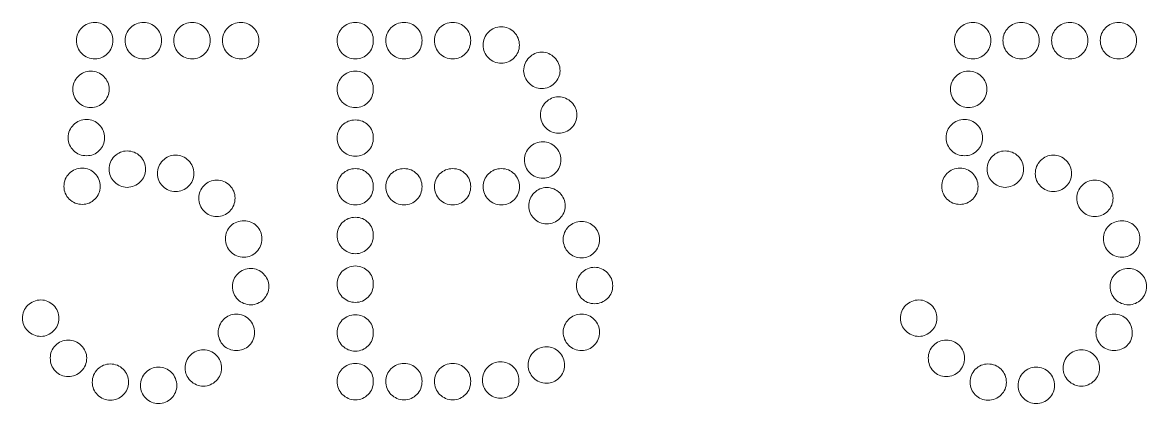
# Model space of a CAD drawing. Header units: inches. Extents: x 45 to 1248, y 45 to 200.
# Drawn here: x 812.1 to 960.3, y 148.5 to 198.8 of the extents above; entities that cross this region are included whole.
import ezdxf

# ---------------------------------------------------------------- set-up
doc = ezdxf.new("R2010")
doc.units = ezdxf.units.IN
doc.header["$MEASUREMENT"] = 0
doc.layers.add('Calque 1', color=7, linetype='Continuous')

msp = doc.modelspace()

# ---------------------------------------------------------------- linework, layer by layer
at = {"layer": 'Calque 1', "lineweight": 0}
for points in [[(819.89, 198.05), (820.35, 198.51), (820.95, 198.75), (821.62, 198.75), (822.25, 198.75), (822.82, 198.51), (823.28, 198.05), (823.74, 197.59), (823.98, 197.03), (823.98, 196.39), (823.98, 195.72), (823.74, 195.12), (823.28, 194.66), (822.82, 194.2), (822.25, 193.96), (821.62, 193.96), (820.95, 193.96), (820.35, 194.2), (819.89, 194.66), (819.43, 195.12), (819.19, 195.72), (819.19, 196.39), (819.19, 197.03), (819.43, 197.59), (819.89, 198.05)], [(826.31, 198.05), (826.77, 198.51), (827.37, 198.75), (828.04, 198.75), (828.67, 198.75), (829.24, 198.51), (829.7, 198.05), (830.16, 197.59), (830.4, 197.03), (830.4, 196.39), (830.4, 195.72), (830.16, 195.12), (829.7, 194.66), (829.24, 194.2), (828.67, 193.96), (828.04, 193.96), (827.37, 193.96), (826.77, 194.2), (826.31, 194.66), (825.85, 195.12), (825.61, 195.72), (825.61, 196.39), (825.61, 197.03), (825.85, 197.59), (826.31, 198.05)], [(832.73, 198.05), (833.19, 198.51), (833.79, 198.75), (834.46, 198.75), (835.1, 198.75), (835.66, 198.51), (836.12, 198.05), (836.58, 197.59), (836.82, 197.03), (836.82, 196.39), (836.82, 195.72), (836.58, 195.12), (836.12, 194.66), (835.66, 194.2), (835.1, 193.96), (834.46, 193.96), (833.79, 193.96), (833.19, 194.2), (832.73, 194.66), (832.27, 195.12), (832.03, 195.72), (832.03, 196.39), (832.03, 197.03), (832.27, 197.59), (832.73, 198.05)], [(839.15, 198.05), (839.61, 198.51), (840.21, 198.75), (840.88, 198.75), (841.52, 198.75), (842.08, 198.51), (842.54, 198.05), (843, 197.59), (843.24, 197.03), (843.24, 196.39), (843.24, 195.72), (843, 195.12), (842.54, 194.66), (842.08, 194.2), (841.52, 193.96), (840.88, 193.96), (840.21, 193.96), (839.61, 194.2), (839.15, 194.66), (838.69, 195.12), (838.45, 195.72), (838.45, 196.39), (838.45, 197.03), (838.69, 197.59), (839.15, 198.05)], [(857.67, 194.66), (857.21, 194.2), (856.65, 193.96), (855.98, 193.96), (855.31, 193.96), (854.71, 194.2), (854.25, 194.66), (853.79, 195.12), (853.55, 195.72), (853.55, 196.39), (853.55, 197.03), (853.79, 197.59), (854.25, 198.05), (854.71, 198.51), (855.31, 198.75), (855.98, 198.75), (856.65, 198.75), (857.21, 198.51), (857.67, 198.05), (858.13, 197.59), (858.34, 197.03), (858.34, 196.39), (858.34, 195.72), (858.13, 195.12), (857.67, 194.66)], [(864.09, 194.66), (863.64, 194.2), (863.07, 193.96), (862.4, 193.96), (861.73, 193.96), (861.13, 194.2), (860.67, 194.66), (860.21, 195.12), (859.97, 195.72), (859.97, 196.39), (859.97, 197.03), (860.21, 197.59), (860.67, 198.05), (861.13, 198.51), (861.73, 198.75), (862.4, 198.75), (863.07, 198.75), (863.64, 198.51), (864.09, 198.05), (864.55, 197.59), (864.76, 197.03), (864.76, 196.39), (864.76, 195.72), (864.55, 195.12), (864.09, 194.66)], [(870.51, 194.66), (870.06, 194.2), (869.49, 193.96), (868.82, 193.96), (868.15, 193.96), (867.55, 194.2), (867.09, 194.66), (866.63, 195.12), (866.39, 195.72), (866.39, 196.39), (866.39, 197.03), (866.63, 197.59), (867.09, 198.05), (867.55, 198.51), (868.15, 198.75), (868.82, 198.75), (869.49, 198.75), (870.06, 198.51), (870.51, 198.05), (870.97, 197.59), (871.18, 197.03), (871.18, 196.39), (871.18, 195.72), (870.97, 195.12), (870.51, 194.66)], [(935.71, 198.05), (936.17, 198.51), (936.77, 198.75), (937.44, 198.75), (938.07, 198.75), (938.64, 198.51), (939.09, 198.05), (939.55, 197.59), (939.8, 197.03), (939.8, 196.39), (939.8, 195.72), (939.55, 195.12), (939.09, 194.66), (938.64, 194.2), (938.07, 193.96), (937.44, 193.96), (936.77, 193.96), (936.17, 194.2), (935.71, 194.66), (935.25, 195.12), (935, 195.72), (935, 196.39), (934.97, 197.03), (935.21, 197.59), (935.71, 198.05)], [(942.09, 198.05), (942.55, 198.51), (943.15, 198.75), (943.82, 198.75), (944.46, 198.75), (945.02, 198.51), (945.48, 198.05), (945.94, 197.59), (946.19, 197.03), (946.19, 196.39), (946.19, 195.72), (945.94, 195.12), (945.48, 194.66), (945.02, 194.2), (944.46, 193.96), (943.82, 193.96), (943.15, 193.96), (942.55, 194.2), (942.09, 194.66), (941.63, 195.12), (941.39, 195.72), (941.39, 196.39), (941.39, 197.03), (941.63, 197.59), (942.09, 198.05)], [(948.51, 198.05), (948.97, 198.51), (949.57, 198.75), (950.24, 198.75), (950.88, 198.75), (951.44, 198.51), (951.9, 198.05), (952.36, 197.59), (952.61, 197.03), (952.61, 196.39), (952.61, 195.72), (952.36, 195.12), (951.9, 194.66), (951.44, 194.2), (950.88, 193.96), (950.24, 193.96), (949.57, 193.96), (948.97, 194.2), (948.51, 194.66), (948.05, 195.12), (947.81, 195.72), (947.81, 196.39), (947.81, 197.03), (948.05, 197.59), (948.51, 198.05)], [(954.93, 198.05), (955.39, 198.51), (955.99, 198.75), (956.66, 198.75), (957.3, 198.75), (957.86, 198.51), (958.32, 198.05), (958.78, 197.59), (959.03, 197.03), (959.03, 196.39), (959.03, 195.72), (958.78, 195.12), (958.32, 194.66), (957.86, 194.2), (957.3, 193.96), (956.66, 193.96), (955.99, 193.96), (955.39, 194.2), (954.93, 194.66), (954.48, 195.12), (954.23, 195.72), (954.23, 196.39), (954.23, 197.03), (954.48, 197.59), (954.93, 198.05)], [(876.9, 194.1), (876.44, 193.64), (875.88, 193.39), (875.24, 193.39), (874.57, 193.39), (873.97, 193.64), (873.51, 194.1), (873.05, 194.56), (872.81, 195.12), (872.81, 195.76), (872.81, 196.43), (873.05, 197.03), (873.51, 197.48), (873.97, 197.94), (874.57, 198.19), (875.24, 198.19), (875.88, 198.19), (876.44, 197.94), (876.9, 197.48), (877.36, 197.03), (877.61, 196.43), (877.61, 195.76), (877.61, 195.12), (877.36, 194.56), (876.9, 194.1)], [(878.88, 194.13), (879.33, 194.59), (879.9, 194.84), (880.53, 194.84), (881.2, 194.84), (881.8, 194.59), (882.26, 194.13), (882.72, 193.67), (882.97, 193.08), (882.97, 192.4), (882.97, 191.77), (882.72, 191.21), (882.26, 190.75), (881.8, 190.29), (881.2, 190.04), (880.53, 190.04), (879.9, 190.04), (879.33, 190.29), (878.88, 190.75), (878.42, 191.21), (878.17, 191.77), (878.17, 192.4), (878.17, 193.11), (878.42, 193.67), (878.88, 194.13)], [(819.4, 191.63), (819.86, 192.09), (820.42, 192.33), (821.05, 192.33), (821.73, 192.33), (822.32, 192.09), (822.78, 191.63), (823.24, 191.17), (823.49, 190.61), (823.49, 189.97), (823.49, 189.3), (823.24, 188.7), (822.78, 188.24), (822.32, 187.78), (821.73, 187.54), (821.05, 187.54), (820.42, 187.54), (819.86, 187.78), (819.4, 188.24), (818.94, 188.7), (818.69, 189.3), (818.69, 189.97), (818.69, 190.61), (818.9, 191.17), (819.4, 191.63)], [(857.67, 188.24), (857.21, 187.78), (856.65, 187.54), (855.98, 187.54), (855.31, 187.54), (854.71, 187.78), (854.25, 188.24), (853.79, 188.7), (853.55, 189.3), (853.55, 189.97), (853.55, 190.61), (853.79, 191.17), (854.25, 191.63), (854.71, 192.09), (855.31, 192.33), (855.98, 192.33), (856.65, 192.33), (857.21, 192.09), (857.67, 191.63), (858.13, 191.17), (858.34, 190.61), (858.34, 189.97), (858.34, 189.3), (858.13, 188.7), (857.67, 188.24)], [(935.18, 191.63), (935.64, 192.09), (936.2, 192.33), (936.84, 192.33), (937.51, 192.33), (938.11, 192.09), (938.57, 191.63), (939.02, 191.17), (939.27, 190.61), (939.27, 189.97), (939.27, 189.3), (939.02, 188.7), (938.57, 188.24), (938.11, 187.78), (937.51, 187.54), (936.84, 187.54), (936.2, 187.54), (935.64, 187.78), (935.18, 188.24), (934.72, 188.7), (934.47, 189.3), (934.47, 189.97), (934.47, 190.61), (934.72, 191.17), (935.18, 191.63)], [(885.19, 186.58), (885.19, 185.91), (884.94, 185.31), (884.48, 184.86), (884.03, 184.4), (883.43, 184.15), (882.76, 184.15), (882.12, 184.15), (881.56, 184.4), (881.1, 184.86), (880.64, 185.31), (880.39, 185.91), (880.39, 186.58), (880.39, 187.22), (880.64, 187.78), (881.1, 188.24), (881.56, 188.7), (882.12, 188.95), (882.76, 188.95), (883.43, 188.95), (884.03, 188.7), (884.48, 188.24), (884.94, 187.78), (885.19, 187.22), (885.19, 186.58)], [(818.8, 185.28), (819.26, 185.74), (819.86, 185.98), (820.53, 185.98), (821.16, 185.98), (821.73, 185.74), (822.18, 185.28), (822.64, 184.82), (822.89, 184.22), (822.89, 183.55), (822.89, 182.88), (822.64, 182.32), (822.18, 181.86), (821.73, 181.4), (821.16, 181.19), (820.53, 181.19), (819.86, 181.19), (819.26, 181.4), (818.8, 181.86), (818.34, 182.32), (818.09, 182.88), (818.09, 183.55), (818.09, 184.26), (818.34, 184.82), (818.8, 185.28)], [(857.67, 181.82), (857.21, 181.36), (856.65, 181.12), (855.98, 181.12), (855.31, 181.12), (854.71, 181.36), (854.25, 181.82), (853.79, 182.28), (853.55, 182.88), (853.55, 183.55), (853.55, 184.19), (853.79, 184.75), (854.25, 185.21), (854.71, 185.67), (855.31, 185.91), (855.98, 185.91), (856.65, 185.91), (857.21, 185.67), (857.67, 185.21), (858.13, 184.75), (858.34, 184.19), (858.34, 183.55), (858.34, 182.88), (858.13, 182.28), (857.67, 181.82)], [(934.61, 185.28), (935.07, 185.74), (935.67, 185.98), (936.34, 185.98), (936.98, 185.98), (937.54, 185.74), (938, 185.28), (938.46, 184.82), (938.71, 184.22), (938.71, 183.55), (938.71, 182.88), (938.46, 182.32), (938, 181.86), (937.54, 181.4), (936.98, 181.19), (936.34, 181.19), (935.67, 181.19), (935.07, 181.4), (934.61, 181.86), (934.16, 182.32), (933.91, 182.88), (933.91, 183.55), (933.91, 184.26), (934.12, 184.82), (934.61, 185.28)], [(882.37, 178.93), (881.91, 178.47), (881.34, 178.22), (880.71, 178.22), (880.04, 178.22), (879.44, 178.47), (878.98, 178.93), (878.52, 179.39), (878.28, 179.99), (878.28, 180.66), (878.28, 181.29), (878.52, 181.86), (878.98, 182.32), (879.44, 182.77), (880.04, 183.02), (880.71, 183.02), (881.34, 183.02), (881.91, 182.77), (882.37, 182.32), (882.83, 181.86), (883.07, 181.29), (883.07, 180.66), (883.07, 179.99), (882.83, 179.39), (882.37, 178.93)], [(825.85, 181.82), (826.52, 181.82), (827.12, 181.57), (827.58, 181.12), (828.04, 180.66), (828.29, 180.06), (828.29, 179.39), (828.29, 178.75), (828.04, 178.19), (827.58, 177.73), (827.12, 177.27), (826.52, 177.02), (825.85, 177.02), (825.22, 177.02), (824.65, 177.27), (824.19, 177.73), (823.74, 178.19), (823.49, 178.75), (823.49, 179.39), (823.49, 180.06), (823.74, 180.66), (824.19, 181.12), (824.69, 181.57), (825.22, 181.82), (825.85, 181.82)], [(832.24, 181.26), (832.91, 181.26), (833.51, 181.01), (833.97, 180.55), (834.43, 180.09), (834.67, 179.49), (834.67, 178.82), (834.67, 178.19), (834.43, 177.62), (833.97, 177.16), (833.51, 176.71), (832.91, 176.46), (832.24, 176.46), (831.6, 176.46), (831.04, 176.71), (830.58, 177.16), (830.12, 177.62), (829.87, 178.19), (829.87, 178.82), (829.87, 179.49), (830.12, 180.09), (830.58, 180.55), (831.04, 181.01), (831.57, 181.26), (832.24, 181.26)], [(941.67, 181.82), (942.34, 181.82), (942.94, 181.57), (943.4, 181.12), (943.86, 180.66), (944.1, 180.06), (944.1, 179.39), (944.1, 178.75), (943.86, 178.19), (943.4, 177.73), (942.94, 177.27), (942.34, 177.02), (941.67, 177.02), (941.03, 177.02), (940.47, 177.27), (940.01, 177.73), (939.55, 178.19), (939.31, 178.75), (939.31, 179.39), (939.31, 180.06), (939.55, 180.66), (940.01, 181.12), (940.47, 181.57), (941.03, 181.82), (941.67, 181.82)], [(948.02, 181.26), (948.69, 181.26), (949.29, 181.01), (949.75, 180.55), (950.21, 180.09), (950.45, 179.49), (950.45, 178.82), (950.45, 178.19), (950.21, 177.62), (949.75, 177.16), (949.29, 176.71), (948.69, 176.46), (948.02, 176.46), (947.38, 176.46), (946.82, 176.71), (946.36, 177.16), (945.9, 177.62), (945.66, 178.19), (945.66, 178.82), (945.66, 179.49), (945.9, 180.09), (946.36, 180.55), (946.82, 181.01), (947.38, 181.26), (948.02, 181.26)], [(818.23, 178.86), (818.69, 179.32), (819.29, 179.56), (819.96, 179.56), (820.6, 179.56), (821.16, 179.32), (821.62, 178.86), (822.08, 178.4), (822.32, 177.8), (822.32, 177.13), (822.32, 176.49), (822.08, 175.93), (821.62, 175.47), (821.16, 175.01), (820.6, 174.77), (819.96, 174.77), (819.29, 174.77), (818.69, 175.01), (818.23, 175.47), (817.77, 175.93), (817.53, 176.49), (817.53, 177.13), (817.53, 177.84), (817.77, 178.4), (818.23, 178.86)], [(857.67, 175.4), (857.21, 174.94), (856.65, 174.7), (855.98, 174.7), (855.31, 174.7), (854.71, 174.94), (854.25, 175.4), (853.79, 175.86), (853.55, 176.46), (853.55, 177.13), (853.55, 177.76), (853.79, 178.33), (854.25, 178.79), (854.71, 179.25), (855.31, 179.49), (855.98, 179.49), (856.65, 179.49), (857.21, 179.25), (857.67, 178.79), (858.13, 178.33), (858.34, 177.76), (858.34, 177.13), (858.34, 176.46), (858.13, 175.86), (857.67, 175.4)], [(864.09, 175.4), (863.64, 174.94), (863.07, 174.7), (862.4, 174.7), (861.73, 174.7), (861.13, 174.94), (860.67, 175.4), (860.21, 175.86), (859.97, 176.46), (859.97, 177.13), (859.97, 177.76), (860.21, 178.33), (860.67, 178.79), (861.13, 179.25), (861.73, 179.49), (862.4, 179.49), (863.07, 179.49), (863.64, 179.25), (864.09, 178.79), (864.55, 178.33), (864.76, 177.76), (864.76, 177.13), (864.76, 176.46), (864.55, 175.86), (864.09, 175.4)], [(870.51, 175.4), (870.06, 174.94), (869.49, 174.7), (868.82, 174.7), (868.15, 174.7), (867.55, 174.94), (867.09, 175.4), (866.63, 175.86), (866.39, 176.46), (866.39, 177.13), (866.39, 177.76), (866.63, 178.33), (867.09, 178.79), (867.55, 179.25), (868.15, 179.49), (868.82, 179.49), (869.49, 179.49), (870.06, 179.25), (870.51, 178.79), (870.97, 178.33), (871.18, 177.76), (871.18, 177.13), (871.18, 176.46), (870.97, 175.86), (870.51, 175.4)], [(876.94, 175.4), (876.48, 174.94), (875.91, 174.7), (875.24, 174.7), (874.57, 174.7), (873.97, 174.94), (873.51, 175.4), (873.05, 175.86), (872.81, 176.46), (872.81, 177.13), (872.81, 177.76), (873.05, 178.33), (873.51, 178.79), (873.97, 179.25), (874.57, 179.49), (875.24, 179.49), (875.91, 179.49), (876.48, 179.25), (876.94, 178.79), (877.39, 178.33), (877.61, 177.76), (877.61, 177.13), (877.61, 176.46), (877.39, 175.86), (876.94, 175.4)], [(934.01, 178.86), (934.47, 179.32), (935.07, 179.56), (935.74, 179.56), (936.38, 179.56), (936.94, 179.32), (937.4, 178.86), (937.86, 178.4), (938.11, 177.8), (938.11, 177.13), (938.11, 176.49), (937.86, 175.93), (937.4, 175.47), (936.94, 175.01), (936.38, 174.77), (935.74, 174.77), (935.07, 174.77), (934.47, 175.01), (934.01, 175.47), (933.56, 175.93), (933.31, 176.49), (933.31, 177.13), (933.31, 177.84), (933.56, 178.4), (934.01, 178.86)], [(839.4, 177.27), (839.86, 176.81), (840.1, 176.25), (840.1, 175.61), (840.1, 174.94), (839.86, 174.34), (839.4, 173.88), (838.94, 173.43), (838.34, 173.18), (837.67, 173.18), (837.04, 173.18), (836.47, 173.43), (836.01, 173.88), (835.55, 174.34), (835.31, 174.94), (835.31, 175.61), (835.31, 176.25), (835.55, 176.81), (836.01, 177.27), (836.47, 177.73), (837.04, 177.98), (837.67, 177.98), (838.38, 177.98), (838.94, 177.73), (839.4, 177.27)], [(955.22, 177.27), (955.67, 176.81), (955.92, 176.25), (955.92, 175.61), (955.92, 174.94), (955.67, 174.34), (955.22, 173.88), (954.76, 173.43), (954.16, 173.18), (953.49, 173.18), (952.85, 173.18), (952.29, 173.43), (951.83, 173.88), (951.37, 174.34), (951.12, 174.94), (951.12, 175.61), (951.12, 176.25), (951.37, 176.81), (951.83, 177.27), (952.29, 177.73), (952.85, 177.98), (953.49, 177.98), (954.16, 177.98), (954.72, 177.73), (955.22, 177.27)], [(883.64, 174.55), (883.64, 173.92), (883.39, 173.35), (882.93, 172.9), (882.47, 172.44), (881.87, 172.19), (881.2, 172.19), (880.57, 172.19), (880, 172.44), (879.55, 172.9), (879.09, 173.35), (878.84, 173.92), (878.84, 174.55), (878.84, 175.22), (879.09, 175.82), (879.55, 176.28), (880, 176.74), (880.57, 176.99), (881.2, 176.99), (881.87, 176.99), (882.47, 176.74), (882.93, 176.28), (883.39, 175.82), (883.64, 175.26), (883.64, 174.55)], [(842.93, 168.52), (842.47, 168.06), (841.9, 167.82), (841.27, 167.82), (840.6, 167.82), (840, 168.06), (839.54, 168.52), (839.08, 168.98), (838.84, 169.58), (838.84, 170.25), (838.84, 170.92), (839.08, 171.49), (839.54, 171.94), (840, 172.4), (840.6, 172.61), (841.27, 172.61), (841.9, 172.61), (842.47, 172.4), (842.93, 171.94), (843.39, 171.49), (843.63, 170.92), (843.63, 170.25), (843.63, 169.58), (843.42, 169.02), (842.93, 168.52)], [(857.67, 168.98), (857.21, 168.52), (856.65, 168.27), (855.98, 168.27), (855.31, 168.27), (854.71, 168.52), (854.25, 168.98), (853.79, 169.44), (853.55, 170.04), (853.55, 170.71), (853.55, 171.34), (853.79, 171.91), (854.25, 172.37), (854.71, 172.83), (855.31, 173.07), (855.98, 173.07), (856.65, 173.07), (857.21, 172.83), (857.67, 172.37), (858.13, 171.91), (858.34, 171.34), (858.34, 170.71), (858.34, 170.04), (858.13, 169.44), (857.67, 168.98)], [(887.48, 171.84), (887.94, 171.38), (888.19, 170.81), (888.19, 170.14), (888.19, 169.47), (887.94, 168.87), (887.48, 168.42), (887.02, 167.96), (886.46, 167.71), (885.82, 167.71), (885.15, 167.71), (884.55, 167.96), (884.1, 168.42), (883.64, 168.87), (883.39, 169.47), (883.39, 170.14), (883.39, 170.81), (883.64, 171.38), (884.1, 171.84), (884.55, 172.3), (885.15, 172.51), (885.82, 172.51), (886.46, 172.51), (887.02, 172.3), (887.48, 171.84)], [(958.74, 168.52), (958.29, 168.06), (957.72, 167.82), (957.09, 167.82), (956.42, 167.82), (955.82, 168.06), (955.36, 168.52), (954.9, 168.98), (954.65, 169.58), (954.65, 170.25), (954.65, 170.92), (954.9, 171.49), (955.36, 171.94), (955.82, 172.4), (956.42, 172.61), (957.09, 172.61), (957.72, 172.61), (958.29, 172.4), (958.74, 171.94), (959.2, 171.49), (959.45, 170.92), (959.45, 170.25), (959.45, 169.58), (959.2, 169.02), (958.74, 168.52)], [(844.55, 163.97), (844.55, 163.3), (844.3, 162.7), (843.84, 162.24), (843.39, 161.78), (842.82, 161.54), (842.19, 161.54), (841.52, 161.54), (840.92, 161.78), (840.46, 162.24), (840, 162.7), (839.75, 163.3), (839.75, 163.97), (839.75, 164.61), (840, 165.17), (840.46, 165.63), (840.92, 166.09), (841.52, 166.33), (842.19, 166.33), (842.82, 166.33), (843.39, 166.09), (843.84, 165.63), (844.3, 165.17), (844.55, 164.61), (844.55, 163.97)], [(857.67, 162.56), (857.21, 162.1), (856.65, 161.85), (855.98, 161.85), (855.31, 161.85), (854.71, 162.1), (854.25, 162.56), (853.79, 163.02), (853.55, 163.62), (853.55, 164.29), (853.55, 164.92), (853.79, 165.49), (854.25, 165.95), (854.71, 166.41), (855.31, 166.65), (855.98, 166.65), (856.65, 166.65), (857.21, 166.41), (857.67, 165.95), (858.13, 165.49), (858.34, 164.92), (858.34, 164.29), (858.34, 163.62), (858.13, 163.02), (857.67, 162.56)], [(889.21, 162.38), (888.75, 161.92), (888.19, 161.68), (887.55, 161.68), (886.88, 161.68), (886.28, 161.92), (885.82, 162.38), (885.37, 162.84), (885.12, 163.41), (885.12, 164.04), (885.12, 164.71), (885.37, 165.31), (885.82, 165.77), (886.28, 166.23), (886.88, 166.48), (887.55, 166.48), (888.19, 166.48), (888.75, 166.23), (889.21, 165.77), (889.67, 165.31), (889.92, 164.71), (889.92, 164.04), (889.92, 163.41), (889.71, 162.84), (889.21, 162.38)], [(960.33, 163.97), (960.33, 163.3), (960.08, 162.7), (959.63, 162.24), (959.17, 161.78), (958.6, 161.54), (957.97, 161.54), (957.3, 161.54), (956.7, 161.78), (956.24, 162.24), (955.78, 162.7), (955.53, 163.3), (955.53, 163.97), (955.53, 164.61), (955.78, 165.17), (956.24, 165.63), (956.7, 166.09), (957.3, 166.33), (957.97, 166.33), (958.6, 166.33), (959.17, 166.09), (959.63, 165.63), (960.08, 165.17), (960.33, 164.61), (960.33, 163.97)], [(812.76, 161.47), (813.22, 161.92), (813.82, 162.17), (814.49, 162.17), (815.13, 162.17), (815.69, 161.92), (816.15, 161.47), (816.61, 161.01), (816.86, 160.41), (816.86, 159.74), (816.86, 159.1), (816.61, 158.54), (816.15, 158.08), (815.69, 157.62), (815.13, 157.37), (814.49, 157.37), (813.82, 157.37), (813.22, 157.62), (812.76, 158.08), (812.31, 158.54), (812.06, 159.1), (812.06, 159.74), (812.06, 160.41), (812.31, 161.01), (812.76, 161.47)], [(928.58, 161.47), (929.04, 161.92), (929.64, 162.17), (930.31, 162.17), (930.95, 162.17), (931.51, 161.92), (931.97, 161.47), (932.43, 161.01), (932.67, 160.41), (932.67, 159.74), (932.67, 159.1), (932.43, 158.54), (931.97, 158.08), (931.51, 157.62), (930.95, 157.37), (930.31, 157.37), (929.64, 157.37), (929.04, 157.62), (928.58, 158.08), (928.12, 158.54), (927.88, 159.1), (927.88, 159.74), (927.88, 160.41), (928.09, 161.01), (928.58, 161.47)], [(841.97, 156.17), (841.52, 155.72), (840.92, 155.5), (840.25, 155.5), (839.61, 155.5), (839.05, 155.72), (838.59, 156.17), (838.13, 156.63), (837.88, 157.2), (837.88, 157.87), (837.88, 158.54), (838.13, 159.14), (838.59, 159.6), (839.05, 160.06), (839.61, 160.3), (840.25, 160.3), (840.92, 160.3), (841.52, 160.06), (841.97, 159.6), (842.43, 159.14), (842.68, 158.54), (842.68, 157.87), (842.68, 157.2), (842.43, 156.63), (841.97, 156.17)], [(857.67, 156.14), (857.21, 155.68), (856.65, 155.43), (855.98, 155.43), (855.31, 155.43), (854.71, 155.68), (854.25, 156.14), (853.79, 156.6), (853.55, 157.2), (853.55, 157.87), (853.55, 158.5), (853.79, 159.07), (854.25, 159.53), (854.71, 159.98), (855.31, 160.23), (855.98, 160.23), (856.65, 160.23), (857.21, 159.98), (857.67, 159.53), (858.13, 159.07), (858.34, 158.5), (858.34, 157.87), (858.34, 157.2), (858.13, 156.6), (857.67, 156.14)], [(887.48, 156.21), (887.02, 155.75), (886.46, 155.5), (885.82, 155.5), (885.15, 155.5), (884.55, 155.75), (884.1, 156.21), (883.64, 156.67), (883.39, 157.27), (883.39, 157.94), (883.39, 158.57), (883.64, 159.14), (884.1, 159.6), (884.55, 160.06), (885.15, 160.3), (885.82, 160.3), (886.46, 160.3), (887.02, 160.06), (887.48, 159.6), (887.94, 159.14), (888.19, 158.57), (888.19, 157.94), (888.19, 157.27), (887.94, 156.67), (887.48, 156.21)], [(957.76, 156.17), (957.3, 155.72), (956.7, 155.5), (956.03, 155.5), (955.39, 155.5), (954.83, 155.72), (954.37, 156.17), (953.91, 156.63), (953.66, 157.2), (953.66, 157.87), (953.66, 158.54), (953.91, 159.14), (954.37, 159.6), (954.83, 160.06), (955.39, 160.3), (956.03, 160.3), (956.7, 160.3), (957.3, 160.06), (957.76, 159.6), (958.21, 159.14), (958.46, 158.54), (958.46, 157.87), (958.46, 157.2), (958.25, 156.63), (957.76, 156.17)], [(819.82, 152.79), (819.36, 152.33), (818.76, 152.08), (818.09, 152.08), (817.42, 152.08), (816.86, 152.33), (816.4, 152.79), (815.94, 153.25), (815.73, 153.85), (815.73, 154.52), (815.73, 155.15), (815.94, 155.72), (816.4, 156.17), (816.86, 156.63), (817.42, 156.88), (818.09, 156.88), (818.76, 156.88), (819.36, 156.63), (819.82, 156.17), (820.28, 155.72), (820.53, 155.15), (820.53, 154.52), (820.53, 153.85), (820.31, 153.28), (819.82, 152.79)], [(879.47, 155.29), (879.93, 155.75), (880.53, 156), (881.2, 156), (881.84, 156), (882.4, 155.75), (882.86, 155.29), (883.32, 154.83), (883.57, 154.23), (883.57, 153.56), (883.57, 152.93), (883.32, 152.36), (882.86, 151.91), (882.4, 151.45), (881.84, 151.2), (881.2, 151.2), (880.53, 151.2), (879.93, 151.45), (879.47, 151.91), (879.02, 152.36), (878.77, 152.93), (878.77, 153.56), (878.77, 154.27), (878.98, 154.83), (879.47, 155.29)], [(935.64, 152.79), (935.18, 152.33), (934.58, 152.08), (933.91, 152.08), (933.24, 152.08), (932.67, 152.33), (932.22, 152.79), (931.76, 153.25), (931.55, 153.85), (931.55, 154.52), (931.55, 155.15), (931.76, 155.72), (932.22, 156.17), (932.67, 156.63), (933.24, 156.88), (933.91, 156.88), (934.58, 156.88), (935.18, 156.63), (935.64, 156.17), (936.1, 155.72), (936.34, 155.15), (936.34, 154.52), (936.34, 153.85), (936.1, 153.28), (935.64, 152.79)], [(838.31, 153.18), (838.31, 152.54), (838.06, 151.98), (837.6, 151.52), (837.14, 151.06), (836.58, 150.81), (835.94, 150.81), (835.27, 150.81), (834.67, 151.06), (834.21, 151.52), (833.76, 151.98), (833.51, 152.54), (833.51, 153.18), (833.51, 153.85), (833.76, 154.45), (834.21, 154.9), (834.67, 155.36), (835.27, 155.61), (835.94, 155.61), (836.58, 155.61), (837.14, 155.36), (837.6, 154.9), (838.09, 154.45), (838.31, 153.88), (838.31, 153.18)], [(954.12, 153.18), (954.12, 152.54), (953.88, 151.98), (953.42, 151.52), (952.96, 151.06), (952.39, 150.81), (951.76, 150.81), (951.09, 150.81), (950.49, 151.06), (950.03, 151.52), (949.57, 151.98), (949.33, 152.54), (949.33, 153.18), (949.33, 153.85), (949.57, 154.45), (950.03, 154.9), (950.49, 155.36), (951.09, 155.61), (951.76, 155.61), (952.39, 155.61), (952.96, 155.36), (953.42, 154.9), (953.88, 154.45), (954.12, 153.88), (954.12, 153.18)], [(823.63, 148.94), (823, 148.94), (822.43, 149.19), (821.97, 149.65), (821.51, 150.11), (821.27, 150.67), (821.27, 151.31), (821.27, 151.98), (821.51, 152.58), (821.97, 153.04), (822.43, 153.49), (823, 153.74), (823.63, 153.74), (824.3, 153.74), (824.9, 153.49), (825.36, 153.04), (825.82, 152.58), (826.06, 151.98), (826.06, 151.31), (826.06, 150.67), (825.82, 150.11), (825.36, 149.65), (824.9, 149.19), (824.3, 148.94), (823.63, 148.94)], [(832.41, 150.88), (832.41, 150.25), (832.17, 149.68), (831.71, 149.22), (831.25, 148.77), (830.65, 148.52), (829.98, 148.52), (829.35, 148.52), (828.78, 148.77), (828.32, 149.22), (827.86, 149.68), (827.62, 150.25), (827.62, 150.88), (827.62, 151.55), (827.86, 152.15), (828.32, 152.61), (828.78, 153.07), (829.35, 153.32), (829.98, 153.32), (830.65, 153.32), (831.25, 153.07), (831.71, 152.61), (832.17, 152.15), (832.41, 151.55), (832.41, 150.88)], [(857.67, 149.72), (857.21, 149.26), (856.65, 149.01), (855.98, 149.01), (855.31, 149.01), (854.71, 149.26), (854.25, 149.72), (853.79, 150.18), (853.55, 150.78), (853.55, 151.45), (853.55, 152.08), (853.79, 152.65), (854.25, 153.11), (854.71, 153.56), (855.31, 153.81), (855.98, 153.81), (856.65, 153.81), (857.21, 153.56), (857.67, 153.11), (858.13, 152.65), (858.34, 152.08), (858.34, 151.45), (858.34, 150.78), (858.13, 150.18), (857.67, 149.72)], [(864.09, 149.72), (863.64, 149.26), (863.07, 149.01), (862.4, 149.01), (861.73, 149.01), (861.13, 149.26), (860.67, 149.72), (860.21, 150.18), (859.97, 150.78), (859.97, 151.45), (859.97, 152.08), (860.21, 152.65), (860.67, 153.11), (861.13, 153.56), (861.73, 153.81), (862.4, 153.81), (863.07, 153.81), (863.64, 153.56), (864.09, 153.11), (864.55, 152.65), (864.76, 152.08), (864.76, 151.45), (864.76, 150.78), (864.55, 150.18), (864.09, 149.72)], [(870.51, 149.72), (870.06, 149.26), (869.49, 149.01), (868.82, 149.01), (868.15, 149.01), (867.55, 149.26), (867.09, 149.72), (866.63, 150.18), (866.39, 150.78), (866.39, 151.45), (866.39, 152.08), (866.63, 152.65), (867.09, 153.11), (867.55, 153.56), (868.15, 153.81), (868.82, 153.81), (869.49, 153.81), (870.06, 153.56), (870.51, 153.11), (870.97, 152.65), (871.18, 152.08), (871.18, 151.45), (871.18, 150.78), (870.97, 150.18), (870.51, 149.72)], [(872.74, 151.59), (872.74, 152.26), (872.98, 152.86), (873.44, 153.32), (873.9, 153.78), (874.47, 154.02), (875.1, 154.02), (875.77, 154.02), (876.37, 153.78), (876.83, 153.32), (877.29, 152.86), (877.53, 152.26), (877.53, 151.59), (877.53, 150.95), (877.29, 150.39), (876.83, 149.93), (876.37, 149.47), (875.77, 149.22), (875.1, 149.22), (874.47, 149.22), (873.9, 149.47), (873.44, 149.93), (872.95, 150.39), (872.74, 150.95), (872.74, 151.59)], [(939.41, 148.94), (938.78, 148.94), (938.21, 149.19), (937.75, 149.65), (937.3, 150.11), (937.05, 150.67), (937.05, 151.31), (937.05, 151.98), (937.3, 152.58), (937.75, 153.04), (938.21, 153.49), (938.78, 153.74), (939.41, 153.74), (940.08, 153.74), (940.68, 153.49), (941.14, 153.04), (941.6, 152.58), (941.85, 151.98), (941.85, 151.31), (941.85, 150.67), (941.6, 150.11), (941.14, 149.65), (940.68, 149.19), (940.08, 148.94), (939.41, 148.94)], [(948.2, 150.88), (948.2, 150.25), (947.95, 149.68), (947.49, 149.22), (947.03, 148.77), (946.43, 148.52), (945.76, 148.52), (945.13, 148.52), (944.56, 148.77), (944.1, 149.22), (943.65, 149.68), (943.4, 150.25), (943.4, 150.88), (943.4, 151.55), (943.65, 152.15), (944.1, 152.61), (944.56, 153.07), (945.13, 153.32), (945.76, 153.32), (946.43, 153.32), (947.03, 153.07), (947.49, 152.61), (947.98, 152.15), (948.2, 151.55), (948.2, 150.88)]]:
    msp.add_open_spline(points, degree=3, knots=[0, 0, 0, 0, 1, 1, 1, 2, 2, 2, 3, 3, 3, 4, 4, 4, 5, 5, 5, 6, 6, 6, 7, 7, 7, 8, 8, 8, 8], dxfattribs=at)

doc.saveas('drawing.dxf')
